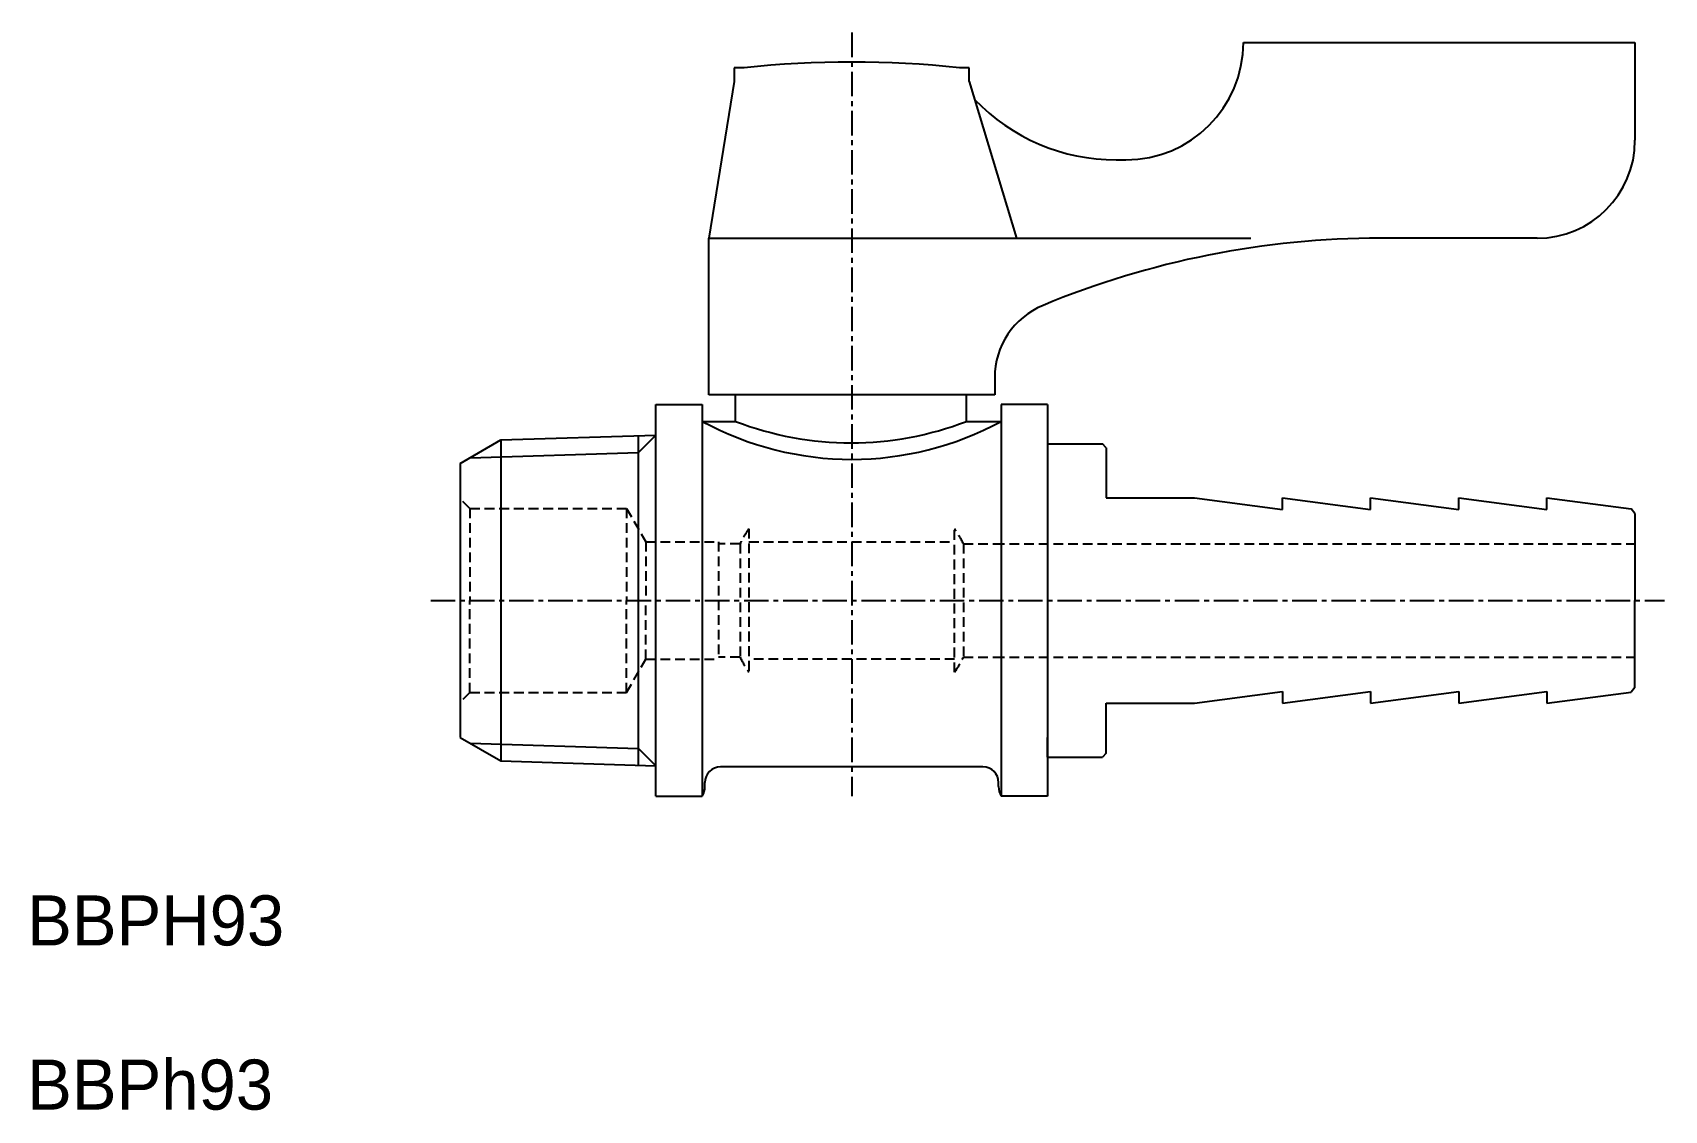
# Model space of a CAD drawing. Extents: x 341 to 424.3, y 304.2 to 359.2.
import ezdxf

# ---------------------------------------------------------------- set-up
doc = ezdxf.new("R2010")
doc.units = 0
doc.linetypes.add('CENTER', pattern=[2, 1.25, -0.25, 0.25, -0.25])
doc.linetypes.add('DASHED', pattern=[0.75, 0.5, -0.25])
doc.layers.get('0').update_dxf_attribs({"linetype": 'CONTINUOUS'})
doc.layers.add('CENTER', color=1, linetype='CENTER')

msp = doc.modelspace()

# ---------------------------------------------------------------- linework, layer by layer
at = {"color": 7, "linetype": 'CONTINUOUS'}
for p, q in [((402.822, 358.705), (422.822, 358.705)), ((402.822, 358.705), (402.822, 358.705)), ((422.822, 358.705), (422.822, 353.705)), ((376.822, 356.705), (375.522, 348.705)), ((377.322, 357.405), (376.822, 357.405)), ((376.822, 357.405), (376.822, 356.705)), ((388.822, 357.405), (388.322, 357.405)), ((388.822, 356.705), (388.822, 357.405)), ((388.822, 356.705), (391.245, 348.705)), ((396.322, 352.705), (396.822, 352.705)), ((375.488, 348.705), (403.202, 348.705)), ((375.522, 340.705), (375.522, 348.705)), ((417.822, 348.705), (409.822, 348.705)), ((390.122, 341.58), (390.122, 340.705)), ((372.822, 320.205), (372.822, 340.205)), ((372.822, 340.205), (375.188, 340.205)), ((375.188, 340.205), (375.188, 320.205)), ((390.122, 340.705), (375.522, 340.705)), ((376.888, 339.352), (376.888, 340.705)), ((388.688, 339.352), (388.688, 340.705)), ((392.822, 340.205), (390.456, 340.205)), ((390.456, 340.205), (390.456, 320.205)), ((392.822, 340.205), (392.822, 320.205)), ((375.188, 339.352), (376.888, 339.352)), ((388.688, 339.352), (390.456, 339.352)), ((362.822, 337.205), (364.896, 338.402)), ((364.896, 338.402), (372.822, 338.65)), ((364.896, 338.402), (364.896, 322.007)), ((371.938, 321.787), (371.938, 338.622)), ((392.822, 338.205), (395.622, 338.205)), ((395.822, 338.005), (395.622, 338.205)), ((395.822, 338.005), (395.822, 335.455)), ((362.822, 337.205), (362.822, 323.205)), ((395.822, 335.455), (400.322, 335.455)), ((400.322, 335.455), (404.822, 334.855)), ((404.822, 334.855), (404.822, 335.455)), ((404.822, 335.455), (409.322, 334.855)), ((409.322, 334.855), (409.322, 335.455)), ((409.322, 335.455), (413.822, 334.855)), ((413.822, 334.855), (413.822, 335.455)), ((413.822, 335.455), (418.322, 334.855)), ((418.322, 334.855), (418.322, 335.455)), ((418.322, 335.455), (422.624, 334.881)), ((422.822, 334.655), (422.624, 334.881)), ((422.822, 334.655), (422.822, 330.205)), ((422.822, 325.755), (422.822, 330.205)), ((400.322, 324.955), (404.822, 325.555)), ((404.822, 325.555), (404.822, 324.955)), ((404.822, 324.955), (409.322, 325.555)), ((409.322, 324.955), (413.822, 325.555)), ((409.322, 325.555), (409.322, 324.955)), ((413.822, 325.555), (413.822, 324.955)), ((413.822, 324.955), (418.322, 325.555)), ((418.322, 325.555), (418.322, 324.955)), ((418.322, 324.955), (422.624, 325.528)), ((422.822, 325.755), (422.624, 325.528)), ((395.822, 322.405), (395.822, 324.955)), ((395.822, 324.955), (400.322, 324.955)), ((362.822, 323.205), (364.896, 322.007)), ((392.822, 322.205), (392.822, 323.205)), ((364.896, 322.007), (372.822, 321.76)), ((389.522, 321.705), (376.122, 321.705)), ((392.822, 322.205), (395.622, 322.205)), ((395.822, 322.405), (395.622, 322.205)), ((375.322, 320.705), (375.322, 320.905)), ((390.322, 320.705), (390.322, 320.905)), ((372.822, 320.205), (375.188, 320.205)), ((392.822, 320.205), (390.456, 320.205))]:
    msp.add_line(p, q, dxfattribs=at)
at = {"color": 3, "linetype": 'CONTINUOUS'}
for p, q in [((372.822, 338.65), (371.938, 337.766)), ((363.328, 337.497), (371.938, 337.766)), ((363.328, 322.913), (371.938, 322.644)), ((372.822, 321.76), (371.938, 322.644))]:
    msp.add_line(p, q, dxfattribs=at)
at = {"color": 3, "linetype": 'DASHED'}
for p, q in [((363.322, 334.905), (362.822, 335.405)), ((363.322, 334.905), (371.322, 334.905)), ((363.322, 334.905), (363.322, 330.205)), ((371.322, 334.905), (372.303, 333.205)), ((371.322, 334.905), (371.322, 330.205)), ((377.572, 333.865), (377.572, 326.545)), ((388.072, 326.545), (388.072, 333.865)), ((372.303, 333.205), (376.022, 333.205)), ((372.303, 333.205), (372.303, 330.205)), ((376.022, 333.205), (376.022, 327.205)), ((377.117, 333.105), (376.022, 333.105)), ((377.117, 333.105), (377.117, 327.305)), ((377.572, 333.205), (388.072, 333.205)), ((388.527, 333.105), (390.122, 333.105)), ((388.527, 333.105), (388.527, 327.305)), ((390.122, 333.105), (422.822, 333.105)), ((363.322, 325.505), (363.322, 330.205)), ((371.322, 325.505), (371.322, 330.205)), ((372.303, 327.205), (372.303, 330.205)), ((371.322, 325.505), (372.303, 327.205)), ((372.303, 327.205), (376.022, 327.205)), ((377.117, 327.305), (376.022, 327.305)), ((388.072, 327.205), (377.572, 327.205)), ((388.527, 327.305), (390.122, 327.305)), ((390.122, 327.305), (422.822, 327.305)), ((363.322, 325.505), (362.822, 325.005)), ((363.322, 325.505), (371.322, 325.505))]:
    msp.add_line(p, q, dxfattribs=at)
at = {"color": 7, "linetype": 'CONTINUOUS'}
for centre, radius, start, end in [((396.822, 358.705), 6, 270, 0), ((382.822, 307.138), 50.567, 83.75574, 96.24426), ((396.322, 362.705), 10, 223.76009, 270), ((417.822, 353.705), 5, 270, 0), ((409.822, 303.705), 45, 90, 112.5151), ((394.122, 341.58), 4, 112.5151, 180), ((382.822, 353.41), 15.997, 241.49584, 298.50416), ((382.788, 354.706), 16.448, 248.97945, 291.02055), ((376.122, 320.905), 0.8, 90, 180), ((389.522, 320.905), 0.8, 0, 90), ((374.322, 320.705), 1, 330, 0), ((391.322, 320.705), 1, 180, 210)]:
    msp.add_arc(centre, radius, start, end, dxfattribs=at)
at = {"color": 3, "linetype": 'DASHED'}
for start, end in [(145.11609, 153.05564), (26.94436, 34.88391), (206.94436, 214.88391), (325.11609, 333.05564)]:
    msp.add_arc((382.822, 330.205), 6.4, start, end, dxfattribs=at)
at = {"layer": 'CENTER', "color": 1, "linetype": 'CENTER'}
for p, q in [((382.822, 359.205), (382.822, 320.205)), ((361.322, 330.205), (424.322, 330.205))]:
    msp.add_line(p, q, dxfattribs=at)

# ---------------------------------------------------------------- texts
at = {"color": 7, "linetype": 'CONTINUOUS'}
for s, p in [('BBPH93', (340.712, 312.586)), ('BBPh93', (340.712, 304.201))]:
    msp.add_text(s, height=2.5597, dxfattribs=at).set_placement(p)

doc.saveas('drawing.dxf')
